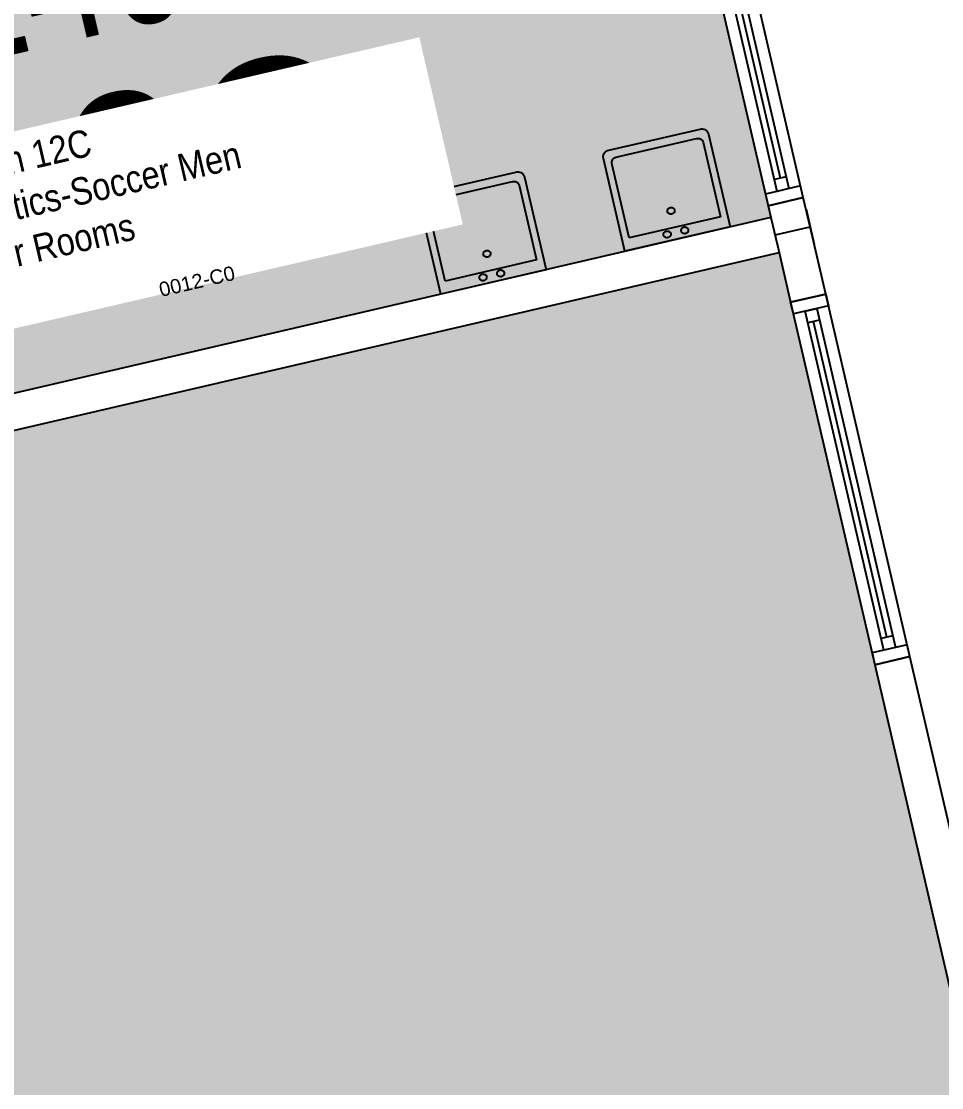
# Model space of a CAD drawing. Header units: inches. Extents: x 69199117 to 69200699, y 27664316 to 27667609.
# Drawn here: x 69200187.7 to 69200341.1, y 27664727.6 to 27664905.3 of the extents above; entities that cross this region are included whole.
import ezdxf
from ezdxf.enums import TextEntityAlignment as Align

# ---------------------------------------------------------------- set-up
doc = ezdxf.new("R2010")
doc.units = ezdxf.units.IN
doc.header["$LTSCALE"] = 10
doc.header["$MEASUREMENT"] = 0
for name, color, linetype in [('A-COLS', 5, 'CONTINUOUS'), ('A-FLOR', 3, 'CONTINUOUS'), ('A-GLAZ', 1, 'CONTINUOUS'), ('A-IDEN-RNUM', 7, 'CONTINUOUS'), ('A-IDEN-SNUM', 4, 'CONTINUOUS'), ('A-IDEN-VNUM', 4, 'CONTINUOUS'), ('A-WALL', 5, 'CONTINUOUS'), ('AREA-TEXT', 3, 'CONTINUOUS'), ('Rooms-Category-Color', 7, 'CONTINUOUS'), ('Rooms-College-Color', 7, 'CONTINUOUS'), ('Rooms-Department-Color', 7, 'CONTINUOUS'), ('Rooms-Division-Color', 7, 'CONTINUOUS'), ('Rooms-Information', 7, 'CONTINUOUS')]:
    doc.layers.add(name, color=color, linetype=linetype)
doc.styles.add('CP_AREA', font='arial.ttf', dxfattribs={"height": 15})
doc.styles.add('CP_ROOMVNUMBER', font='arial.ttf', dxfattribs={"width": 0.85, "height": 0.075})
doc.styles.get("Standard").update_dxf_attribs({"font": 'arial.ttf'})

msp = doc.modelspace()

# ---------------------------------------------------------------- hatches: boundary and pattern name
at = {"layer": 'Rooms-Category-Color', "true_color": 0xffe090}
for points in [[(69199846.07, 27664980.92), (69199973.19, 27665010.44), (69199974.21, 27665006.05), (69199986.87, 27665008.99), (69200031.99, 27664814.65), (69200019.33, 27664811.71), (69200022.27, 27664799.04), (69200314.01, 27664866.8), (69200410.36, 27664451.83), (69199991.5, 27664354.58)], [(69200116.84, 27664955.5), (69200284.38, 27664994.4), (69200312.65, 27664872.62), (69200145.11, 27664833.72)]]:
    msp.add_hatch(color=41, dxfattribs=at).paths.add_polyline_path(points)
at = {"layer": 'Rooms-College-Color', "true_color": 0xadadad}
for points in [[(69199846.07, 27664980.92), (69199973.19, 27665010.44), (69199974.21, 27665006.05), (69199986.87, 27665008.99), (69200031.99, 27664814.65), (69200019.33, 27664811.71), (69200022.27, 27664799.04), (69200314.01, 27664866.8), (69200410.36, 27664451.83), (69199991.5, 27664354.58)], [(69200116.84, 27664955.5), (69200284.38, 27664994.4), (69200312.65, 27664872.62), (69200145.11, 27664833.72)]]:
    msp.add_hatch(color=253, dxfattribs=at).paths.add_polyline_path(points)
at = {"layer": 'Rooms-Department-Color', "true_color": 0x604aed}
for points in [[(69199846.07, 27664980.92), (69199973.19, 27665010.44), (69199974.21, 27665006.05), (69199986.87, 27665008.99), (69200031.99, 27664814.65), (69200019.33, 27664811.71), (69200022.27, 27664799.04), (69200314.01, 27664866.8), (69200410.36, 27664451.83), (69199991.5, 27664354.58)], [(69200116.84, 27664955.5), (69200284.38, 27664994.4), (69200312.65, 27664872.62), (69200145.11, 27664833.72)]]:
    msp.add_hatch(color=173, dxfattribs=at).paths.add_polyline_path(points)
at = {"layer": 'Rooms-Division-Color', "true_color": 0x604aed}
for points in [[(69199846.07, 27664980.92), (69199973.19, 27665010.44), (69199974.21, 27665006.05), (69199986.87, 27665008.99), (69200031.99, 27664814.65), (69200019.33, 27664811.71), (69200022.27, 27664799.04), (69200314.01, 27664866.8), (69200410.36, 27664451.83), (69199991.5, 27664354.58)], [(69200116.84, 27664955.5), (69200284.38, 27664994.4), (69200312.65, 27664872.62), (69200145.11, 27664833.72)]]:
    msp.add_hatch(color=173, dxfattribs=at).paths.add_polyline_path(points)

# ---------------------------------------------------------------- linework, layer by layer
at = {"layer": 'A-COLS'}
for p, q in [((69200318.49, 27664874), (69200319.85, 27664868.15)), ((69200312.65, 27664872.64), (69200314.01, 27664866.8)), ((69200313.33, 27664869.72), (69200319.17, 27664871.08))]:
    msp.add_line(p, q, dxfattribs=at)
at = {"layer": 'A-FLOR'}
for p, q in [((69200285.63, 27664883.85, 3), (69200300.83, 27664887.37, 3)), ((69200300.83, 27664887.37, 3), (69200301.03, 27664887.4, 3)), ((69200301.03, 27664887.4, 3), (69200301.24, 27664887.4, 3)), ((69200301.24, 27664887.4, 3), (69200301.45, 27664887.36, 3)), ((69200301.45, 27664887.36, 3), (69200301.64, 27664887.29, 3)), ((69200301.64, 27664887.29, 3), (69200301.81, 27664887.19, 3)), ((69200301.81, 27664887.19, 3), (69200301.97, 27664887.06, 3)), ((69200301.97, 27664887.06, 3), (69200302.09, 27664886.9, 3)), ((69200302.09, 27664886.9, 3), (69200302.19, 27664886.73, 3)), ((69200302.19, 27664886.73, 3), (69200302.25, 27664886.54, 3)), ((69200302.25, 27664886.54, 3), (69200305.84, 27664871.09, 3)), ((69200286.83, 27664882.67, 3), (69200300.27, 27664885.79, 3)), ((69200300.27, 27664885.79, 3), (69200300.43, 27664885.81, 3)), ((69200300.43, 27664885.81, 3), (69200300.58, 27664885.81, 3)), ((69200300.58, 27664885.81, 3), (69200300.74, 27664885.78, 3)), ((69200300.74, 27664885.78, 3), (69200300.88, 27664885.73, 3)), ((69200300.88, 27664885.73, 3), (69200301.01, 27664885.65, 3)), ((69200301.01, 27664885.65, 3), (69200301.13, 27664885.55, 3)), ((69200301.13, 27664885.55, 3), (69200301.22, 27664885.44, 3)), ((69200301.22, 27664885.44, 3), (69200301.29, 27664885.31, 3)), ((69200301.29, 27664885.31, 3), (69200301.34, 27664885.17, 3)), ((69200301.34, 27664885.17, 3), (69200304.22, 27664872.75, 3)), ((69200284.69, 27664882.67, 3), (69200284.7, 27664882.86, 3)), ((69200284.72, 27664882.47, 3), (69200284.69, 27664882.67, 3)), ((69200284.7, 27664882.86, 3), (69200284.75, 27664883.06, 3)), ((69200288.31, 27664867.02, 3), (69200284.72, 27664882.47, 3)), ((69200284.75, 27664883.06, 3), (69200284.83, 27664883.24, 3)), ((69200284.83, 27664883.24, 3), (69200284.94, 27664883.41, 3)), ((69200284.94, 27664883.41, 3), (69200285.08, 27664883.56, 3)), ((69200285.08, 27664883.56, 3), (69200285.25, 27664883.69, 3)), ((69200285.25, 27664883.69, 3), (69200285.43, 27664883.78, 3)), ((69200285.43, 27664883.78, 3), (69200285.63, 27664883.85, 3)), ((69200286.23, 27664882.22, 3), (69200286.31, 27664882.35, 3)), ((69200286.31, 27664882.35, 3), (69200286.42, 27664882.46, 3)), ((69200286.42, 27664882.46, 3), (69200286.54, 27664882.55, 3)), ((69200286.54, 27664882.55, 3), (69200286.68, 27664882.62, 3)), ((69200286.68, 27664882.62, 3), (69200286.83, 27664882.67, 3)), ((69200286.12, 27664881.79, 3), (69200286.13, 27664881.93, 3)), ((69200286.14, 27664881.64, 3), (69200286.12, 27664881.79, 3)), ((69200286.13, 27664881.93, 3), (69200286.17, 27664882.08, 3)), ((69200289.03, 27664869.22, 3), (69200286.14, 27664881.64, 3)), ((69200286.17, 27664882.08, 3), (69200286.23, 27664882.22, 3)), ((69200254.96, 27664876.68, 3), (69200270.16, 27664880.21, 3)), ((69200270.16, 27664880.21, 3), (69200270.37, 27664880.24, 3)), ((69200270.37, 27664880.24, 3), (69200270.58, 27664880.24, 3)), ((69200270.58, 27664880.24, 3), (69200270.78, 27664880.2, 3)), ((69200270.78, 27664880.2, 3), (69200270.97, 27664880.13, 3)), ((69200270.97, 27664880.13, 3), (69200271.15, 27664880.02, 3)), ((69200271.15, 27664880.02, 3), (69200271.3, 27664879.89, 3)), ((69200271.3, 27664879.89, 3), (69200271.43, 27664879.74, 3)), ((69200271.43, 27664879.74, 3), (69200271.52, 27664879.57, 3)), ((69200271.52, 27664879.57, 3), (69200271.59, 27664879.38, 3)), ((69200271.59, 27664879.38, 3), (69200275.17, 27664863.92, 3)), ((69200256.16, 27664875.51, 3), (69200269.6, 27664878.63, 3)), ((69200269.6, 27664878.63, 3), (69200269.76, 27664878.65, 3)), ((69200269.76, 27664878.65, 3), (69200269.92, 27664878.65, 3)), ((69200269.92, 27664878.65, 3), (69200270.07, 27664878.62, 3)), ((69200270.07, 27664878.62, 3), (69200270.21, 27664878.56, 3)), ((69200270.21, 27664878.56, 3), (69200270.34, 27664878.49, 3)), ((69200270.34, 27664878.49, 3), (69200270.46, 27664878.39, 3)), ((69200270.46, 27664878.39, 3), (69200270.55, 27664878.27, 3)), ((69200270.55, 27664878.27, 3), (69200270.63, 27664878.14, 3)), ((69200270.63, 27664878.14, 3), (69200270.67, 27664878, 3)), ((69200270.67, 27664878, 3), (69200273.56, 27664865.58, 3)), ((69200254.03, 27664875.7, 3), (69200254.08, 27664875.9, 3)), ((69200254.03, 27664875.5, 3), (69200254.03, 27664875.7, 3)), ((69200254.05, 27664875.31, 3), (69200254.03, 27664875.5, 3)), ((69200257.64, 27664859.85, 3), (69200254.05, 27664875.31, 3)), ((69200254.08, 27664875.9, 3), (69200254.16, 27664876.08, 3)), ((69200254.16, 27664876.08, 3), (69200254.27, 27664876.25, 3)), ((69200254.27, 27664876.25, 3), (69200254.41, 27664876.4, 3)), ((69200254.41, 27664876.4, 3), (69200254.58, 27664876.52, 3)), ((69200254.58, 27664876.52, 3), (69200254.77, 27664876.62, 3)), ((69200254.77, 27664876.62, 3), (69200254.96, 27664876.68, 3)), ((69200255.64, 27664875.18, 3), (69200255.75, 27664875.29, 3)), ((69200255.75, 27664875.29, 3), (69200255.87, 27664875.39, 3)), ((69200255.87, 27664875.39, 3), (69200256.01, 27664875.46, 3)), ((69200256.01, 27664875.46, 3), (69200256.16, 27664875.51, 3)), ((69200255.46, 27664874.77, 3), (69200255.5, 27664874.92, 3)), ((69200255.46, 27664874.62, 3), (69200255.46, 27664874.77, 3)), ((69200255.48, 27664874.47, 3), (69200255.46, 27664874.62, 3)), ((69200258.36, 27664862.05, 3), (69200255.48, 27664874.47, 3)), ((69200255.5, 27664874.92, 3), (69200255.56, 27664875.05, 3)), ((69200255.56, 27664875.05, 3), (69200255.64, 27664875.18, 3)), ((69200295.39, 27664873.74, 3), (69200295.4, 27664873.85, 3)), ((69200295.4, 27664873.63, 3), (69200295.39, 27664873.74, 3)), ((69200295.4, 27664873.85, 3), (69200295.44, 27664873.95, 3)), ((69200295.43, 27664873.53, 3), (69200295.4, 27664873.63, 3)), ((69200295.48, 27664873.43, 3), (69200295.43, 27664873.53, 3)), ((69200295.44, 27664873.95, 3), (69200295.49, 27664874.05, 3)), ((69200295.54, 27664873.35, 3), (69200295.48, 27664873.43, 3)), ((69200295.49, 27664874.05, 3), (69200295.56, 27664874.13, 3)), ((69200295.56, 27664874.13, 3), (69200295.65, 27664874.2, 3)), ((69200295.65, 27664874.2, 3), (69200295.75, 27664874.26, 3)), ((69200295.75, 27664874.26, 3), (69200295.86, 27664874.29, 3)), ((69200295.86, 27664874.29, 3), (69200295.97, 27664874.31, 3)), ((69200295.97, 27664874.31, 3), (69200296.08, 27664874.31, 3)), ((69200296.08, 27664874.31, 3), (69200296.19, 27664874.28, 3)), ((69200296.19, 27664874.28, 3), (69200296.3, 27664874.24, 3)), ((69200296.3, 27664874.24, 3), (69200296.39, 27664874.17, 3)), ((69200296.39, 27664874.17, 3), (69200296.46, 27664874.1, 3)), ((69200296.51, 27664873.48, 3), (69200296.45, 27664873.39, 3)), ((69200296.46, 27664874.1, 3), (69200296.52, 27664874, 3)), ((69200296.56, 27664873.58, 3), (69200296.51, 27664873.48, 3)), ((69200296.52, 27664874, 3), (69200296.56, 27664873.9, 3)), ((69200296.56, 27664873.9, 3), (69200296.58, 27664873.8, 3)), ((69200296.58, 27664873.69, 3), (69200296.56, 27664873.58, 3)), ((69200296.58, 27664873.8, 3), (69200296.58, 27664873.69, 3)), ((69200304.22, 27664872.75, 3), (69200289.03, 27664869.22, 3)), ((69200295.63, 27664873.28, 3), (69200295.54, 27664873.35, 3)), ((69200295.72, 27664873.22, 3), (69200295.63, 27664873.28, 3)), ((69200295.83, 27664873.19, 3), (69200295.72, 27664873.22, 3)), ((69200295.94, 27664873.17, 3), (69200295.83, 27664873.19, 3)), ((69200296.06, 27664873.18, 3), (69200295.94, 27664873.17, 3)), ((69200296.17, 27664873.21, 3), (69200296.06, 27664873.18, 3)), ((69200296.27, 27664873.25, 3), (69200296.17, 27664873.21, 3)), ((69200296.37, 27664873.31, 3), (69200296.27, 27664873.25, 3)), ((69200296.45, 27664873.39, 3), (69200296.37, 27664873.31, 3)), ((69200305.84, 27664871.09, 3), (69200288.31, 27664867.02, 3)), ((69200294.76, 27664869.81, 3), (69200294.77, 27664869.92, 3)), ((69200294.77, 27664869.92, 3), (69200294.81, 27664870.03, 3)), ((69200294.81, 27664870.03, 3), (69200294.86, 27664870.12, 3)), ((69200294.86, 27664870.12, 3), (69200294.93, 27664870.21, 3)), ((69200294.93, 27664870.21, 3), (69200295.02, 27664870.28, 3)), ((69200295.02, 27664870.28, 3), (69200295.12, 27664870.33, 3)), ((69200295.12, 27664870.33, 3), (69200295.23, 27664870.37, 3)), ((69200295.23, 27664870.37, 3), (69200295.34, 27664870.38, 3)), ((69200295.34, 27664870.38, 3), (69200295.46, 27664870.38, 3)), ((69200295.46, 27664870.38, 3), (69200295.57, 27664870.35, 3)), ((69200295.57, 27664870.35, 3), (69200295.67, 27664870.31, 3)), ((69200295.67, 27664870.31, 3), (69200295.76, 27664870.25, 3)), ((69200295.76, 27664870.25, 3), (69200295.84, 27664870.17, 3)), ((69200295.84, 27664870.17, 3), (69200295.9, 27664870.08, 3)), ((69200295.9, 27664870.08, 3), (69200295.94, 27664869.98, 3)), ((69200295.94, 27664869.98, 3), (69200295.95, 27664869.87, 3)), ((69200297.68, 27664870.49, 3), (69200297.69, 27664870.6, 3)), ((69200297.69, 27664870.38, 3), (69200297.68, 27664870.49, 3)), ((69200297.69, 27664870.6, 3), (69200297.73, 27664870.7, 3)), ((69200297.72, 27664870.28, 3), (69200297.69, 27664870.38, 3)), ((69200297.77, 27664870.19, 3), (69200297.72, 27664870.28, 3)), ((69200297.73, 27664870.7, 3), (69200297.78, 27664870.8, 3)), ((69200297.84, 27664870.1, 3), (69200297.77, 27664870.19, 3)), ((69200297.78, 27664870.8, 3), (69200297.86, 27664870.89, 3)), ((69200297.92, 27664870.03, 3), (69200297.84, 27664870.1, 3)), ((69200297.86, 27664870.89, 3), (69200297.94, 27664870.96, 3)), ((69200298.02, 27664869.98, 3), (69200297.92, 27664870.03, 3)), ((69200297.94, 27664870.96, 3), (69200298.04, 27664871.01, 3)), ((69200298.13, 27664869.94, 3), (69200298.02, 27664869.98, 3)), ((69200298.04, 27664871.01, 3), (69200298.15, 27664871.05, 3)), ((69200298.24, 27664869.93, 3), (69200298.13, 27664869.94, 3)), ((69200298.15, 27664871.05, 3), (69200298.26, 27664871.06, 3)), ((69200298.35, 27664869.93, 3), (69200298.24, 27664869.93, 3)), ((69200298.26, 27664871.06, 3), (69200298.38, 27664871.06, 3)), ((69200298.46, 27664869.96, 3), (69200298.35, 27664869.93, 3)), ((69200298.38, 27664871.06, 3), (69200298.49, 27664871.03, 3)), ((69200298.57, 27664870, 3), (69200298.46, 27664869.96, 3)), ((69200298.49, 27664871.03, 3), (69200298.59, 27664870.99, 3)), ((69200298.66, 27664870.07, 3), (69200298.57, 27664870, 3)), ((69200298.59, 27664870.99, 3), (69200298.68, 27664870.92, 3)), ((69200298.74, 27664870.14, 3), (69200298.66, 27664870.07, 3)), ((69200298.68, 27664870.92, 3), (69200298.76, 27664870.85, 3)), ((69200298.81, 27664870.24, 3), (69200298.74, 27664870.14, 3)), ((69200298.76, 27664870.85, 3), (69200298.82, 27664870.76, 3)), ((69200298.85, 27664870.34, 3), (69200298.81, 27664870.24, 3)), ((69200298.82, 27664870.76, 3), (69200298.86, 27664870.66, 3)), ((69200298.87, 27664870.44, 3), (69200298.85, 27664870.34, 3)), ((69200298.86, 27664870.66, 3), (69200298.88, 27664870.55, 3)), ((69200298.88, 27664870.55, 3), (69200298.87, 27664870.44, 3)), ((69200294.77, 27664869.71, 3), (69200294.76, 27664869.81, 3)), ((69200294.8, 27664869.6, 3), (69200294.77, 27664869.71, 3)), ((69200294.85, 27664869.51, 3), (69200294.8, 27664869.6, 3)), ((69200294.92, 27664869.42, 3), (69200294.85, 27664869.51, 3)), ((69200295, 27664869.35, 3), (69200294.92, 27664869.42, 3)), ((69200295.1, 27664869.3, 3), (69200295, 27664869.35, 3)), ((69200295.2, 27664869.26, 3), (69200295.1, 27664869.3, 3)), ((69200295.32, 27664869.25, 3), (69200295.2, 27664869.26, 3)), ((69200295.43, 27664869.25, 3), (69200295.32, 27664869.25, 3)), ((69200295.54, 27664869.28, 3), (69200295.43, 27664869.25, 3)), ((69200295.65, 27664869.32, 3), (69200295.54, 27664869.28, 3)), ((69200295.74, 27664869.39, 3), (69200295.65, 27664869.32, 3)), ((69200295.82, 27664869.47, 3), (69200295.74, 27664869.39, 3)), ((69200295.88, 27664869.56, 3), (69200295.82, 27664869.47, 3)), ((69200295.93, 27664869.66, 3), (69200295.88, 27664869.56, 3)), ((69200295.95, 27664869.76, 3), (69200295.93, 27664869.66, 3)), ((69200295.95, 27664869.87, 3), (69200295.95, 27664869.76, 3)), ((69200264.72, 27664866.58, 3), (69200264.73, 27664866.68, 3)), ((69200264.73, 27664866.47, 3), (69200264.72, 27664866.58, 3)), ((69200264.73, 27664866.68, 3), (69200264.77, 27664866.79, 3)), ((69200264.76, 27664866.37, 3), (69200264.73, 27664866.47, 3)), ((69200264.81, 27664866.27, 3), (69200264.76, 27664866.37, 3)), ((69200264.77, 27664866.79, 3), (69200264.82, 27664866.88, 3)), ((69200264.82, 27664866.88, 3), (69200264.89, 27664866.97, 3)), ((69200264.89, 27664866.97, 3), (69200264.98, 27664867.04, 3)), ((69200264.98, 27664867.04, 3), (69200265.08, 27664867.1, 3)), ((69200265.08, 27664867.1, 3), (69200265.19, 27664867.13, 3)), ((69200265.19, 27664867.13, 3), (69200265.3, 27664867.15, 3)), ((69200265.3, 27664867.15, 3), (69200265.42, 27664867.14, 3)), ((69200265.42, 27664867.14, 3), (69200265.53, 27664867.12, 3)), ((69200265.53, 27664867.12, 3), (69200265.63, 27664867.07, 3)), ((69200265.63, 27664867.07, 3), (69200265.72, 27664867.01, 3)), ((69200265.72, 27664867.01, 3), (69200265.8, 27664866.93, 3)), ((69200265.8, 27664866.93, 3), (69200265.86, 27664866.84, 3)), ((69200265.89, 27664866.42, 3), (69200265.84, 27664866.32, 3)), ((69200265.86, 27664866.84, 3), (69200265.9, 27664866.74, 3)), ((69200265.91, 27664866.53, 3), (69200265.89, 27664866.42, 3)), ((69200265.9, 27664866.74, 3), (69200265.91, 27664866.63, 3)), ((69200265.91, 27664866.63, 3), (69200265.91, 27664866.53, 3)), ((69200273.56, 27664865.58, 3), (69200258.36, 27664862.05, 3)), ((69200264.88, 27664866.19, 3), (69200264.81, 27664866.27, 3)), ((69200264.96, 27664866.11, 3), (69200264.88, 27664866.19, 3)), ((69200265.06, 27664866.06, 3), (69200264.96, 27664866.11, 3)), ((69200265.16, 27664866.03, 3), (69200265.06, 27664866.06, 3)), ((69200265.28, 27664866.01, 3), (69200265.16, 27664866.03, 3)), ((69200265.39, 27664866.02, 3), (69200265.28, 27664866.01, 3)), ((69200265.5, 27664866.04, 3), (69200265.39, 27664866.02, 3)), ((69200265.61, 27664866.09, 3), (69200265.5, 27664866.04, 3)), ((69200265.7, 27664866.15, 3), (69200265.61, 27664866.09, 3)), ((69200265.78, 27664866.23, 3), (69200265.7, 27664866.15, 3)), ((69200265.84, 27664866.32, 3), (69200265.78, 27664866.23, 3)), ((69200275.17, 27664863.92, 3), (69200257.64, 27664859.85, 3)), ((69200264.1, 27664862.76, 3), (69200264.14, 27664862.86, 3)), ((69200264.14, 27664862.86, 3), (69200264.19, 27664862.96, 3)), ((69200264.19, 27664862.96, 3), (69200264.27, 27664863.04, 3)), ((69200264.27, 27664863.04, 3), (69200264.35, 27664863.11, 3)), ((69200264.35, 27664863.11, 3), (69200264.45, 27664863.17, 3)), ((69200264.45, 27664863.17, 3), (69200264.56, 27664863.2, 3)), ((69200264.56, 27664863.2, 3), (69200264.67, 27664863.22, 3)), ((69200264.67, 27664863.22, 3), (69200264.79, 27664863.21, 3)), ((69200264.79, 27664863.21, 3), (69200264.9, 27664863.19, 3)), ((69200264.9, 27664863.19, 3), (69200265, 27664863.14, 3)), ((69200265, 27664863.14, 3), (69200265.09, 27664863.08, 3)), ((69200265.09, 27664863.08, 3), (69200265.17, 27664863, 3)), ((69200265.17, 27664863, 3), (69200265.23, 27664862.91, 3)), ((69200265.23, 27664862.91, 3), (69200265.27, 27664862.81, 3)), ((69200265.27, 27664862.81, 3), (69200265.29, 27664862.71, 3)), ((69200267.01, 27664863.33, 3), (69200267.03, 27664863.44, 3)), ((69200267.02, 27664863.22, 3), (69200267.01, 27664863.33, 3)), ((69200267.05, 27664863.12, 3), (69200267.02, 27664863.22, 3)), ((69200267.03, 27664863.44, 3), (69200267.06, 27664863.54, 3)), ((69200267.1, 27664863.02, 3), (69200267.05, 27664863.12, 3)), ((69200267.06, 27664863.54, 3), (69200267.12, 27664863.64, 3)), ((69200267.17, 27664862.94, 3), (69200267.1, 27664863.02, 3)), ((69200267.12, 27664863.64, 3), (69200267.19, 27664863.72, 3)), ((69200267.25, 27664862.87, 3), (69200267.17, 27664862.94, 3)), ((69200267.19, 27664863.72, 3), (69200267.28, 27664863.79, 3)), ((69200267.35, 27664862.81, 3), (69200267.25, 27664862.87, 3)), ((69200267.28, 27664863.79, 3), (69200267.38, 27664863.85, 3)), ((69200267.46, 27664862.78, 3), (69200267.35, 27664862.81, 3)), ((69200267.38, 27664863.85, 3), (69200267.48, 27664863.88, 3)), ((69200267.57, 27664862.76, 3), (69200267.46, 27664862.78, 3)), ((69200267.48, 27664863.88, 3), (69200267.6, 27664863.9, 3)), ((69200267.6, 27664863.9, 3), (69200267.71, 27664863.89, 3)), ((69200267.8, 27664862.79, 3), (69200267.68, 27664862.77, 3)), ((69200267.71, 27664863.89, 3), (69200267.82, 27664863.87, 3)), ((69200267.9, 27664862.84, 3), (69200267.8, 27664862.79, 3)), ((69200267.82, 27664863.87, 3), (69200267.92, 27664863.82, 3)), ((69200267.99, 27664862.9, 3), (69200267.9, 27664862.84, 3)), ((69200267.92, 27664863.82, 3), (69200268.01, 27664863.76, 3)), ((69200268.07, 27664862.98, 3), (69200267.99, 27664862.9, 3)), ((69200268.01, 27664863.76, 3), (69200268.09, 27664863.68, 3)), ((69200268.14, 27664863.07, 3), (69200268.07, 27664862.98, 3)), ((69200268.09, 27664863.68, 3), (69200268.15, 27664863.59, 3)), ((69200268.18, 27664863.17, 3), (69200268.14, 27664863.07, 3)), ((69200268.15, 27664863.59, 3), (69200268.19, 27664863.49, 3)), ((69200268.21, 27664863.28, 3), (69200268.18, 27664863.17, 3)), ((69200268.19, 27664863.49, 3), (69200268.21, 27664863.39, 3)), ((69200268.21, 27664863.39, 3), (69200268.21, 27664863.28, 3)), ((69200264.09, 27664862.65, 3), (69200264.1, 27664862.76, 3)), ((69200264.1, 27664862.54, 3), (69200264.09, 27664862.65, 3)), ((69200264.13, 27664862.44, 3), (69200264.1, 27664862.54, 3)), ((69200264.18, 27664862.34, 3), (69200264.13, 27664862.44, 3)), ((69200264.25, 27664862.26, 3), (69200264.18, 27664862.34, 3)), ((69200264.33, 27664862.19, 3), (69200264.25, 27664862.26, 3)), ((69200264.43, 27664862.13, 3), (69200264.33, 27664862.19, 3)), ((69200264.54, 27664862.1, 3), (69200264.43, 27664862.13, 3)), ((69200264.65, 27664862.08, 3), (69200264.54, 27664862.1, 3)), ((69200264.76, 27664862.09, 3), (69200264.65, 27664862.08, 3)), ((69200264.87, 27664862.12, 3), (69200264.76, 27664862.09, 3)), ((69200264.98, 27664862.16, 3), (69200264.87, 27664862.12, 3)), ((69200265.07, 27664862.22, 3), (69200264.98, 27664862.16, 3)), ((69200265.15, 27664862.3, 3), (69200265.07, 27664862.22, 3)), ((69200265.22, 27664862.39, 3), (69200265.15, 27664862.3, 3)), ((69200265.26, 27664862.49, 3), (69200265.22, 27664862.39, 3)), ((69200265.28, 27664862.6, 3), (69200265.26, 27664862.49, 3)), ((69200265.29, 27664862.71, 3), (69200265.28, 27664862.6, 3)), ((69200267.68, 27664862.77, 3), (69200267.57, 27664862.76, 3))]:
    msp.add_line(p, q, dxfattribs=at)
at = {"layer": 'A-GLAZ'}
for p, q in [((69200318.04, 27664875.95), (69200304.02, 27664936.34)), ((69200298.17, 27664934.98), (69200312.2, 27664874.59)), ((69200302.52, 27664933.94), (69200315.64, 27664877.44)), ((69200313.69, 27664876.99), (69200300.58, 27664933.49)), ((69200314.22, 27664879.16), (69200302, 27664931.76)), ((69200315.19, 27664879.39), (69200313.24, 27664878.94)), ((69200312.2, 27664874.59), (69200318.04, 27664875.95)), ((69200321.77, 27664859.87), (69200315.93, 27664858.52)), ((69200335.8, 27664799.48), (69200321.77, 27664859.87)), ((69200315.93, 27664858.52), (69200329.95, 27664798.12)), ((69200320.28, 27664857.47), (69200333.4, 27664800.98)), ((69200331.45, 27664800.52), (69200318.33, 27664857.02)), ((69200320.73, 27664855.52), (69200318.78, 27664855.07)), ((69200331.97, 27664802.7), (69200319.76, 27664855.3)), ((69200332.94, 27664802.92), (69200331, 27664802.47)), ((69200329.95, 27664798.12), (69200335.8, 27664799.48))]:
    msp.add_line(p, q, dxfattribs=at)
at = {"layer": 'A-WALL'}
for p, q in [((69200317.59, 27664877.89), (69200311.75, 27664876.54)), ((69200315.64, 27664877.44), (69200313.69, 27664876.99)), ((69200318.04, 27664875.95), (69200317.59, 27664877.89)), ((69200311.75, 27664876.54), (69200312.2, 27664874.59)), ((69200312.2, 27664874.59), (69200318.04, 27664875.95)), ((69200318.04, 27664875.95), (69200312.2, 27664874.59)), ((69200319.18, 27664871.06), (69200318.04, 27664875.95)), ((69200312.2, 27664874.59), (69200312.65, 27664872.62)), ((69200312.65, 27664872.62), (69200145.11, 27664833.72)), ((69200321.77, 27664859.87), (69200319.18, 27664871.06)), ((69200143.55, 27664827.2), (69200314.01, 27664866.78)), ((69200314.01, 27664866.78), (69200315.93, 27664858.52)), ((69200315.93, 27664858.52), (69200321.77, 27664859.87)), ((69200315.93, 27664858.52), (69200321.77, 27664859.87)), ((69200321.77, 27664859.87), (69200322.23, 27664857.93)), ((69200316.38, 27664856.57), (69200315.93, 27664858.52)), ((69200322.23, 27664857.93), (69200316.38, 27664856.57)), ((69200318.33, 27664857.02), (69200320.28, 27664857.47)), ((69200335.34, 27664801.43), (69200329.5, 27664800.07)), ((69200333.4, 27664800.98), (69200331.45, 27664800.52)), ((69200335.8, 27664799.48), (69200335.34, 27664801.43)), ((69200329.5, 27664800.07), (69200329.95, 27664798.12)), ((69200329.95, 27664798.12), (69200335.8, 27664799.48)), ((69200335.8, 27664799.48), (69200329.95, 27664798.12)), ((69200349.82, 27664739.09), (69200335.8, 27664799.48)), ((69200329.95, 27664798.12), (69200343.97, 27664737.73))]:
    msp.add_line(p, q, dxfattribs=at)

# ---------------------------------------------------------------- texts
at = {"layer": 'A-IDEN-RNUM'}
msp.add_text('0012-C0', height=2.4, rotation=13.0717, dxfattribs=at).set_placement((69200217.01, 27664862.01), align=Align.MIDDLE_CENTER)
at = {"layer": 'A-IDEN-SNUM'}
msp.add_text('06100012C0', height=2.4, rotation=13.0717, dxfattribs=at).set_placement((69200211.79, 27664863.63), align=Align.MIDDLE_CENTER)
at = {"layer": 'A-IDEN-VNUM', "style": 'CP_ROOMVNUMBER', "width": 0.85}
msp.add_text('012C', height=32, rotation=13.0717, dxfattribs=at).set_placement((69200199.44, 27664875.83), align=Align.MIDDLE_CENTER)
at = {"layer": 'AREA-TEXT', "style": 'CP_AREA', "width": 0.75}
msp.add_text('149 SF', height=24, rotation=13.0717, dxfattribs=at).set_placement((69200213.29, 27664918.34), align=Align.MIDDLE_CENTER)

# ---------------------------------------------------------------- next in the draw order: texts
at = {"layer": 'Rooms-Information', "insert": (69200158.82, 27664849.97), "char_height": 4.5714, "width": 102.4, "attachment_point": 7, "rotation": 13.0717, "style": 'CP_ROOMVNUMBER', "bg_fill": 3, "box_fill_scale": 1.5, "bg_fill_color": 256, "bg_fill_true_color": 13158600, "bg_fill_transparency": 0}
msp.add_mtext('Bldg.61, Room 12C^M^J120116-Athletics-Soccer Men^M^JFICM: Locker Rooms^M^JASF: ', dxfattribs=at)

doc.saveas('drawing.dxf')
